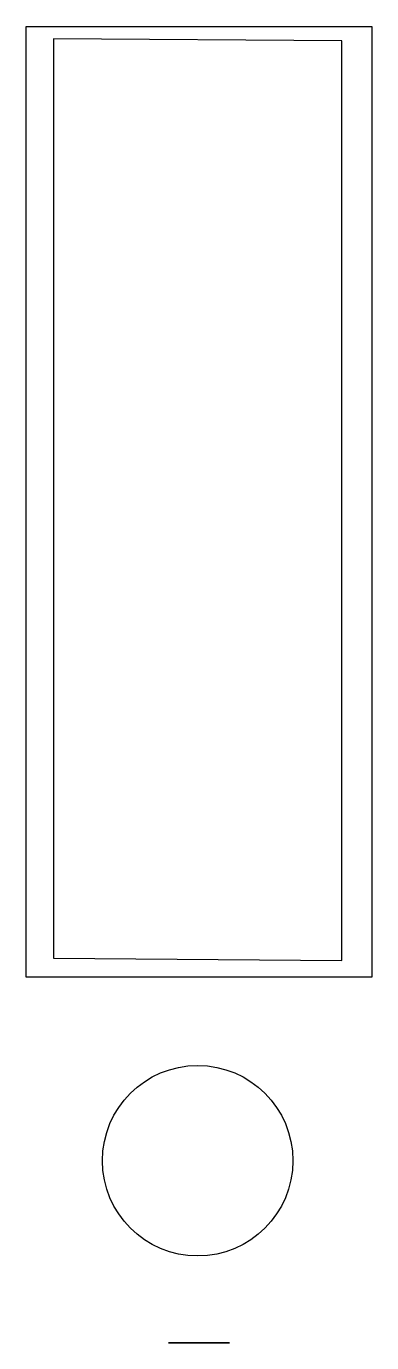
# Model space of a CAD drawing. Header units: inches. Extents: x -0.2 to 4.7, y -5.4 to 13.3.
import ezdxf

# ---------------------------------------------------------------- set-up
doc = ezdxf.new("R2010")
doc.units = ezdxf.units.IN
doc.header["$MEASUREMENT"] = 0

msp = doc.modelspace()

# ---------------------------------------------------------------- linework, layer by layer
msp.add_lwpolyline([(-0.21, 13.254), (4.689, 13.254), (4.689, -0.22), (-0.21, -0.22)], close=True)
at = {"elevation": 0.156}
msp.add_lwpolyline([(4.266, 13.047), (0.176, 13.078), (0.176, 0.048), (4.266, 0.017)], close=True, dxfattribs=at)
msp.add_circle((2.221, -2.821, 0.455), 1.35)
at = {"extrusion": (0, -1, 0)}
msp.add_circle((2.24, 0.239, 5.4), 0.431, dxfattribs=at)

doc.saveas('drawing.dxf')
